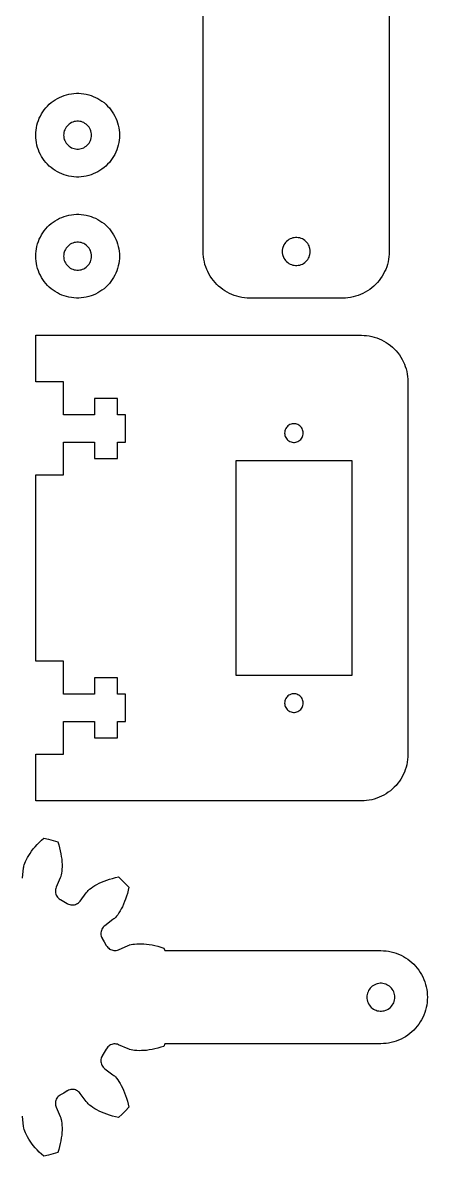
# Model space of a CAD drawing. Header units: millimetres. Extents: x 2 to 391, y 2 to 393.
# Drawn here: x 253.6 to 297.1, y 196 to 317.8 of the extents above; entities that cross this region are included whole.
import ezdxf

# ---------------------------------------------------------------- set-up
doc = ezdxf.new("R2010")
doc.units = ezdxf.units.MM
doc.layers.add('CORTE', color=7, linetype='Continuous')

msp = doc.modelspace()

# ---------------------------------------------------------------- linework, layer by layer
at = {"layer": 'CORTE'}
for points in [[(293, 328.18), (293, 293.18), (292.99, 292.9), (292.96, 292.62), (292.93, 292.34), (292.87, 292.06), (292.8, 291.79), (292.72, 291.52), (292.62, 291.26), (292.5, 291.01), (292.37, 290.76), (292.23, 290.52), (292.07, 290.28), (291.91, 290.06), (291.72, 289.84), (291.53, 289.64), (291.33, 289.45), (291.11, 289.27), (290.89, 289.1), (290.66, 288.94), (290.41, 288.8), (290.17, 288.67), (289.91, 288.56), (289.65, 288.46), (289.38, 288.37), (289.11, 288.3), (288.83, 288.25), (288.56, 288.21), (288.28, 288.18), (288, 288.18), (278, 288.18), (277.72, 288.18), (277.44, 288.21), (277.16, 288.25), (276.88, 288.3), (276.61, 288.37), (276.34, 288.46), (276.08, 288.56), (275.83, 288.67), (275.58, 288.8), (275.34, 288.94), (275.1, 289.1), (274.88, 289.27), (274.66, 289.45), (274.46, 289.64), (274.27, 289.84), (274.09, 290.06), (273.92, 290.28), (273.76, 290.52), (273.62, 290.76), (273.49, 291.01), (273.38, 291.26), (273.28, 291.52), (273.19, 291.79), (273.12, 292.06), (273.07, 292.34), (273.03, 292.62), (273, 292.9), (273, 293.18), (273, 328.18)], [(253.58, 225.87), (253.7, 226.97), (253.72, 227.1), (253.73, 227.16), (253.77, 227.3), (253.83, 227.48), (253.91, 227.67), (254, 227.87), (254.12, 228.09), (254.25, 228.31), (254.4, 228.54), (254.56, 228.78), (254.74, 229.01), (254.94, 229.25), (255.15, 229.48), (255.37, 229.71), (255.61, 229.95), (255.86, 230.18), (256.37, 230.06), (256.87, 229.92), (257.36, 229.77), (257.47, 229.45), (257.56, 229.13), (257.64, 228.81), (257.7, 228.5), (257.75, 228.2), (257.79, 227.91), (257.82, 227.63), (257.83, 227.35), (257.83, 227.1), (257.82, 226.85), (257.8, 226.62), (257.77, 226.42), (257.74, 226.24), (257.7, 226.09), (257.68, 226.04), (257.63, 225.92), (257.19, 224.9), (257.15, 224.78), (257.12, 224.66), (257.11, 224.54), (257.11, 224.41), (257.13, 224.29), (257.16, 224.17), (257.2, 224.05), (257.26, 223.94), (257.34, 223.84), (257.42, 223.75), (257.52, 223.66), (257.62, 223.59), (257.65, 223.58), (258.03, 223.37), (258.39, 223.15), (258.42, 223.13), (258.53, 223.08), (258.65, 223.04), (258.77, 223.01), (258.9, 223), (259.02, 223), (259.15, 223.02), (259.27, 223.05), (259.38, 223.1), (259.49, 223.16), (259.6, 223.23), (259.69, 223.32), (259.77, 223.41), (260.43, 224.3), (260.51, 224.41), (260.55, 224.45), (260.65, 224.56), (260.79, 224.68), (260.95, 224.81), (261.14, 224.94), (261.35, 225.07), (261.57, 225.19), (261.81, 225.32), (262.07, 225.44), (262.35, 225.55), (262.63, 225.66), (262.93, 225.76), (263.24, 225.85), (263.57, 225.93), (263.9, 226), (264.28, 225.64), (264.64, 225.28), (265, 224.9), (264.93, 224.57), (264.85, 224.24), (264.76, 223.93), (264.66, 223.63), (264.55, 223.35), (264.44, 223.07), (264.32, 222.81), (264.19, 222.57), (264.07, 222.35), (263.94, 222.14), (263.81, 221.95), (263.68, 221.79), (263.56, 221.65), (263.45, 221.55), (263.41, 221.51), (263.3, 221.43), (262.41, 220.77), (262.32, 220.69), (262.23, 220.6), (262.16, 220.49), (262.1, 220.38), (262.05, 220.27), (262.02, 220.15), (262, 220.02), (262, 219.9), (262.01, 219.77), (262.04, 219.65), (262.08, 219.53), (262.13, 219.42), (262.15, 219.39), (262.37, 219.03), (262.58, 218.65), (262.59, 218.62), (262.66, 218.52), (262.75, 218.42), (262.84, 218.34), (262.94, 218.26), (263.05, 218.2), (263.17, 218.16), (263.29, 218.13), (263.41, 218.11), (263.54, 218.11), (263.66, 218.12), (263.78, 218.15), (263.9, 218.19), (264.92, 218.63), (265.04, 218.68), (265.09, 218.7), (265.24, 218.74), (265.42, 218.77), (265.62, 218.8), (265.85, 218.82), (266.1, 218.83), (266.35, 218.83), (266.63, 218.82), (266.91, 218.79), (267.2, 218.75), (267.5, 218.7), (267.81, 218.64), (268.13, 218.56), (268.45, 218.47), (268.77, 218.36), (268.86, 218.09), (292.09, 218.09), (292.37, 218.08), (292.65, 218.06), (292.93, 218.02), (293.2, 217.96), (293.47, 217.89), (293.74, 217.81), (294, 217.71), (294.26, 217.59), (294.51, 217.46), (294.75, 217.32), (294.98, 217.17), (295.21, 217), (295.42, 216.82), (295.62, 216.62), (295.82, 216.42), (296, 216.21), (296.17, 215.98), (296.32, 215.75), (296.46, 215.51), (296.59, 215.26), (296.71, 215), (296.81, 214.74), (296.89, 214.47), (296.96, 214.2), (297.02, 213.93), (297.06, 213.65), (297.08, 213.37), (297.09, 213.09), (297.08, 212.81), (297.06, 212.53), (297.02, 212.25), (296.96, 211.98), (296.89, 211.7), (296.81, 211.44), (296.71, 211.17), (296.59, 210.92), (296.46, 210.67), (296.32, 210.43), (296.17, 210.19), (296, 209.97), (295.82, 209.76), (295.62, 209.55), (295.42, 209.36), (295.21, 209.18), (294.98, 209.01), (294.75, 208.85), (294.51, 208.71), (294.26, 208.58), (294, 208.47), (293.74, 208.37), (293.47, 208.28), (293.2, 208.21), (292.93, 208.16), (292.65, 208.12), (292.37, 208.1), (292.09, 208.09), (268.86, 208.09), (268.77, 207.81), (268.45, 207.71), (268.13, 207.62), (267.81, 207.54), (267.5, 207.47), (267.2, 207.42), (266.91, 207.38), (266.63, 207.36), (266.35, 207.35), (266.1, 207.34), (265.85, 207.35), (265.62, 207.37), (265.42, 207.4), (265.24, 207.44), (265.09, 207.48), (265.04, 207.5), (264.92, 207.55), (263.9, 207.99), (263.78, 208.03), (263.66, 208.06), (263.54, 208.07), (263.41, 208.07), (263.29, 208.05), (263.17, 208.02), (263.05, 207.97), (262.94, 207.91), (262.84, 207.84), (262.75, 207.75), (262.66, 207.66), (262.59, 207.55), (262.58, 207.52), (262.37, 207.15), (262.15, 206.79), (262.13, 206.76), (262.08, 206.64), (262.04, 206.53), (262.01, 206.4), (262, 206.28), (262, 206.15), (262.02, 206.03), (262.05, 205.91), (262.1, 205.79), (262.16, 205.68), (262.23, 205.58), (262.32, 205.49), (262.41, 205.41), (263.3, 204.75), (263.41, 204.67), (263.45, 204.63), (263.56, 204.52), (263.68, 204.39), (263.81, 204.22), (263.94, 204.04), (264.07, 203.83), (264.19, 203.6), (264.32, 203.36), (264.44, 203.1), (264.55, 202.83), (264.66, 202.54), (264.76, 202.24), (264.85, 201.93), (264.93, 201.61), (265, 201.27), (264.64, 200.9), (264.28, 200.53), (263.9, 200.18), (263.57, 200.25), (263.24, 200.33), (262.93, 200.42), (262.63, 200.52), (262.35, 200.62), (262.07, 200.74), (261.81, 200.86), (261.57, 200.98), (261.35, 201.11), (261.14, 201.24), (260.95, 201.37), (260.79, 201.5), (260.65, 201.62), (260.55, 201.73), (260.51, 201.77), (260.43, 201.88), (259.77, 202.76), (259.69, 202.86), (259.6, 202.94), (259.49, 203.02), (259.38, 203.08), (259.27, 203.13), (259.15, 203.16), (259.02, 203.18), (258.9, 203.18), (258.77, 203.17), (258.65, 203.14), (258.53, 203.1), (258.42, 203.04), (258.39, 203.02), (258.03, 202.8), (257.65, 202.6), (257.62, 202.58), (257.52, 202.51), (257.42, 202.43), (257.34, 202.34), (257.26, 202.24), (257.2, 202.13), (257.16, 202.01), (257.13, 201.89), (257.11, 201.76), (257.11, 201.64), (257.12, 201.51), (257.15, 201.39), (257.19, 201.27), (257.63, 200.26), (257.68, 200.13), (257.7, 200.08), (257.74, 199.94), (257.77, 199.76), (257.8, 199.55), (257.82, 199.32), (257.83, 199.08), (257.83, 198.82), (257.82, 198.55), (257.79, 198.27), (257.75, 197.97), (257.7, 197.67), (257.64, 197.36), (257.56, 197.05), (257.47, 196.73), (257.36, 196.4), (256.87, 196.25), (256.37, 196.12), (255.86, 196), (255.61, 196.23), (255.37, 196.46), (255.15, 196.7), (254.94, 196.93), (254.74, 197.17), (254.56, 197.4), (254.4, 197.63), (254.25, 197.86), (254.12, 198.08), (254, 198.3), (253.91, 198.51), (253.83, 198.7), (253.77, 198.87), (253.73, 199.02), (253.72, 199.07), (253.7, 199.21), (253.58, 200.3)]]:
    msp.add_lwpolyline(points, dxfattribs=at)
for points in [[(264, 305.67), (263.99, 305.4), (263.97, 305.14), (263.93, 304.87), (263.87, 304.61), (263.8, 304.36), (263.72, 304.1), (263.62, 303.86), (263.5, 303.61), (263.37, 303.38), (263.23, 303.16), (263.08, 302.94), (262.91, 302.73), (262.73, 302.54), (262.54, 302.35), (262.34, 302.18), (262.12, 302.01), (261.9, 301.86), (261.67, 301.73), (261.44, 301.61), (261.19, 301.5), (260.94, 301.41), (260.69, 301.33), (260.43, 301.27), (260.16, 301.22), (259.9, 301.19), (259.63, 301.17), (259.37, 301.17), (259.1, 301.19), (258.84, 301.22), (258.57, 301.27), (258.31, 301.33), (258.06, 301.41), (257.81, 301.5), (257.56, 301.61), (257.33, 301.73), (257.1, 301.86), (256.88, 302.01), (256.66, 302.18), (256.46, 302.35), (256.27, 302.54), (256.09, 302.73), (255.92, 302.94), (255.77, 303.16), (255.63, 303.38), (255.5, 303.61), (255.38, 303.86), (255.28, 304.1), (255.2, 304.36), (255.13, 304.61), (255.07, 304.87), (255.03, 305.14), (255.01, 305.4), (255, 305.67), (255.01, 305.94), (255.03, 306.2), (255.07, 306.47), (255.13, 306.73), (255.2, 306.98), (255.28, 307.24), (255.38, 307.48), (255.5, 307.72), (255.63, 307.96), (255.77, 308.18), (255.92, 308.4), (256.09, 308.61), (256.27, 308.8), (256.46, 308.99), (256.66, 309.16), (256.88, 309.33), (257.1, 309.47), (257.33, 309.61), (257.56, 309.73), (257.81, 309.84), (258.06, 309.93), (258.31, 310.01), (258.57, 310.07), (258.84, 310.12), (259.1, 310.15), (259.37, 310.17), (259.63, 310.17), (259.9, 310.15), (260.16, 310.12), (260.43, 310.07), (260.69, 310.01), (260.94, 309.93), (261.19, 309.84), (261.44, 309.73), (261.67, 309.61), (261.9, 309.47), (262.12, 309.33), (262.34, 309.16), (262.54, 308.99), (262.73, 308.8), (262.91, 308.61), (263.08, 308.4), (263.23, 308.18), (263.37, 307.96), (263.5, 307.72), (263.62, 307.48), (263.72, 307.24), (263.8, 306.98), (263.87, 306.73), (263.93, 306.47), (263.97, 306.2), (263.99, 305.94)], [(258, 305.67), (258.01, 305.52), (258.03, 305.37), (258.07, 305.22), (258.12, 305.08), (258.19, 304.94), (258.27, 304.81), (258.36, 304.69), (258.47, 304.58), (258.58, 304.48), (258.71, 304.4), (258.84, 304.32), (258.98, 304.26), (259.12, 304.22), (259.27, 304.19), (259.42, 304.17), (259.58, 304.17), (259.73, 304.19), (259.88, 304.22), (260.02, 304.26), (260.16, 304.32), (260.29, 304.4), (260.42, 304.48), (260.53, 304.58), (260.64, 304.69), (260.73, 304.81), (260.81, 304.94), (260.88, 305.08), (260.93, 305.22), (260.97, 305.37), (260.99, 305.52), (261, 305.67), (260.99, 305.82), (260.97, 305.97), (260.93, 306.12), (260.88, 306.26), (260.81, 306.4), (260.73, 306.53), (260.64, 306.65), (260.53, 306.76), (260.42, 306.86), (260.29, 306.94), (260.16, 307.02), (260.02, 307.08), (259.88, 307.12), (259.73, 307.15), (259.58, 307.17), (259.42, 307.17), (259.27, 307.15), (259.12, 307.12), (258.98, 307.08), (258.84, 307.02), (258.71, 306.94), (258.58, 306.86), (258.47, 306.76), (258.36, 306.65), (258.27, 306.53), (258.19, 306.4), (258.12, 306.26), (258.07, 306.12), (258.03, 305.97), (258.01, 305.82)], [(264, 292.67), (263.99, 292.41), (263.97, 292.14), (263.93, 291.88), (263.87, 291.62), (263.8, 291.36), (263.72, 291.11), (263.62, 290.86), (263.5, 290.62), (263.37, 290.39), (263.23, 290.16), (263.08, 289.94), (262.91, 289.74), (262.73, 289.54), (262.54, 289.35), (262.34, 289.18), (262.12, 289.02), (261.9, 288.87), (261.67, 288.73), (261.44, 288.61), (261.19, 288.5), (260.94, 288.41), (260.69, 288.33), (260.43, 288.27), (260.16, 288.22), (259.9, 288.19), (259.63, 288.18), (259.37, 288.18), (259.1, 288.19), (258.84, 288.22), (258.57, 288.27), (258.31, 288.33), (258.06, 288.41), (257.81, 288.5), (257.56, 288.61), (257.33, 288.73), (257.1, 288.87), (256.88, 289.02), (256.66, 289.18), (256.46, 289.35), (256.27, 289.54), (256.09, 289.74), (255.92, 289.94), (255.77, 290.16), (255.63, 290.39), (255.5, 290.62), (255.38, 290.86), (255.28, 291.11), (255.2, 291.36), (255.13, 291.62), (255.07, 291.88), (255.03, 292.14), (255.01, 292.41), (255, 292.67), (255.01, 292.94), (255.03, 293.21), (255.07, 293.47), (255.13, 293.73), (255.2, 293.99), (255.28, 294.24), (255.38, 294.49), (255.5, 294.73), (255.63, 294.96), (255.77, 295.19), (255.92, 295.4), (256.09, 295.61), (256.27, 295.81), (256.46, 295.99), (256.66, 296.17), (256.88, 296.33), (257.1, 296.48), (257.33, 296.61), (257.56, 296.74), (257.81, 296.84), (258.06, 296.94), (258.31, 297.01), (258.57, 297.08), (258.84, 297.12), (259.1, 297.16), (259.37, 297.17), (259.63, 297.17), (259.9, 297.16), (260.16, 297.12), (260.43, 297.08), (260.69, 297.01), (260.94, 296.94), (261.19, 296.84), (261.44, 296.74), (261.67, 296.61), (261.9, 296.48), (262.12, 296.33), (262.34, 296.17), (262.54, 295.99), (262.73, 295.81), (262.91, 295.61), (263.08, 295.4), (263.23, 295.19), (263.37, 294.96), (263.5, 294.73), (263.62, 294.49), (263.72, 294.24), (263.8, 293.99), (263.87, 293.73), (263.93, 293.47), (263.97, 293.21), (263.99, 292.94)], [(281.5, 293.18), (281.5, 293.02), (281.53, 292.87), (281.56, 292.73), (281.62, 292.58), (281.68, 292.45), (281.77, 292.32), (281.86, 292.2), (281.96, 292.09), (282.08, 291.99), (282.2, 291.9), (282.34, 291.83), (282.48, 291.77), (282.62, 291.72), (282.77, 291.69), (282.92, 291.68), (283.07, 291.68), (283.22, 291.69), (283.37, 291.72), (283.52, 291.77), (283.66, 291.83), (283.79, 291.9), (283.91, 291.99), (284.03, 292.09), (284.13, 292.2), (284.23, 292.32), (284.31, 292.45), (284.37, 292.58), (284.43, 292.73), (284.47, 292.87), (284.49, 293.02), (284.5, 293.18), (284.49, 293.33), (284.47, 293.48), (284.43, 293.62), (284.37, 293.77), (284.31, 293.9), (284.23, 294.03), (284.13, 294.15), (284.03, 294.26), (283.91, 294.36), (283.79, 294.45), (283.66, 294.52), (283.52, 294.58), (283.37, 294.63), (283.22, 294.66), (283.07, 294.67), (282.92, 294.67), (282.77, 294.66), (282.62, 294.63), (282.48, 294.58), (282.34, 294.52), (282.2, 294.45), (282.08, 294.36), (281.96, 294.26), (281.86, 294.15), (281.77, 294.03), (281.68, 293.9), (281.62, 293.77), (281.56, 293.62), (281.53, 293.48), (281.5, 293.33)], [(258, 292.67), (258.01, 292.52), (258.03, 292.37), (258.07, 292.22), (258.12, 292.08), (258.19, 291.95), (258.27, 291.82), (258.36, 291.7), (258.47, 291.59), (258.58, 291.49), (258.71, 291.4), (258.84, 291.33), (258.98, 291.27), (259.12, 291.22), (259.27, 291.19), (259.42, 291.18), (259.58, 291.18), (259.73, 291.19), (259.88, 291.22), (260.02, 291.27), (260.16, 291.33), (260.29, 291.4), (260.42, 291.49), (260.53, 291.59), (260.64, 291.7), (260.73, 291.82), (260.81, 291.95), (260.88, 292.08), (260.93, 292.22), (260.97, 292.37), (260.99, 292.52), (261, 292.67), (260.99, 292.83), (260.97, 292.98), (260.93, 293.12), (260.88, 293.27), (260.81, 293.4), (260.73, 293.53), (260.64, 293.65), (260.53, 293.76), (260.42, 293.86), (260.29, 293.95), (260.16, 294.02), (260.02, 294.08), (259.88, 294.13), (259.73, 294.16), (259.58, 294.17), (259.42, 294.17), (259.27, 294.16), (259.12, 294.13), (258.98, 294.08), (258.84, 294.02), (258.71, 293.95), (258.58, 293.86), (258.47, 293.76), (258.36, 293.65), (258.27, 293.53), (258.19, 293.4), (258.12, 293.27), (258.07, 293.12), (258.03, 292.98), (258.01, 292.83)], [(261.31, 277.4), (261.31, 275.65), (258, 275.65), (258, 279.18), (255, 279.18), (255, 284.18), (290, 284.18), (290.28, 284.17), (290.56, 284.14), (290.84, 284.11), (291.11, 284.05), (291.38, 283.98), (291.65, 283.9), (291.91, 283.8), (292.17, 283.68), (292.42, 283.55), (292.66, 283.41), (292.89, 283.25), (293.12, 283.08), (293.33, 282.9), (293.54, 282.71), (293.73, 282.51), (293.91, 282.29), (294.08, 282.07), (294.23, 281.84), (294.38, 281.59), (294.5, 281.35), (294.62, 281.09), (294.72, 280.83), (294.8, 280.56), (294.87, 280.29), (294.93, 280.01), (294.97, 279.74), (294.99, 279.46), (295, 279.18), (295, 239.18), (294.99, 238.9), (294.97, 238.62), (294.93, 238.34), (294.87, 238.06), (294.8, 237.79), (294.72, 237.52), (294.62, 237.26), (294.5, 237.01), (294.38, 236.76), (294.23, 236.52), (294.08, 236.28), (293.91, 236.06), (293.73, 235.84), (293.54, 235.64), (293.33, 235.45), (293.12, 235.27), (292.89, 235.1), (292.66, 234.94), (292.42, 234.8), (292.17, 234.67), (291.91, 234.56), (291.65, 234.46), (291.38, 234.37), (291.11, 234.3), (290.84, 234.25), (290.56, 234.21), (290.28, 234.18), (290, 234.18), (255, 234.18), (255, 239.18), (258, 239.18), (258, 242.7), (261.31, 242.7), (261.31, 240.95), (263.79, 240.95), (263.79, 242.7), (264.63, 242.7), (264.63, 245.65), (263.79, 245.65), (263.79, 247.4), (261.31, 247.4), (261.31, 245.65), (258, 245.65), (258, 249.18), (255, 249.18), (255, 269.18), (258, 269.18), (258, 272.7), (261.31, 272.7), (261.31, 270.95), (263.79, 270.95), (263.79, 272.7), (264.63, 272.7), (264.63, 275.65), (263.79, 275.65), (263.79, 277.4)], [(281.75, 273.68), (281.76, 273.55), (281.78, 273.43), (281.82, 273.31), (281.87, 273.19), (281.94, 273.09), (282.02, 272.99), (282.11, 272.91), (282.21, 272.83), (282.32, 272.77), (282.44, 272.72), (282.56, 272.69), (282.69, 272.68), (282.81, 272.68), (282.94, 272.69), (283.06, 272.72), (283.18, 272.77), (283.29, 272.83), (283.39, 272.91), (283.48, 272.99), (283.56, 273.09), (283.63, 273.19), (283.68, 273.31), (283.72, 273.43), (283.74, 273.55), (283.75, 273.68), (283.74, 273.8), (283.72, 273.92), (283.68, 274.04), (283.63, 274.16), (283.56, 274.26), (283.48, 274.36), (283.39, 274.45), (283.29, 274.52), (283.18, 274.58), (283.06, 274.63), (282.94, 274.66), (282.81, 274.67), (282.69, 274.67), (282.56, 274.66), (282.44, 274.63), (282.32, 274.58), (282.21, 274.52), (282.11, 274.45), (282.02, 274.36), (281.94, 274.26), (281.87, 274.16), (281.82, 274.04), (281.78, 273.92), (281.76, 273.8)], [(276.5, 270.68), (276.5, 247.68), (289, 247.68), (289, 270.68)], [(281.75, 244.68), (281.76, 244.55), (281.78, 244.43), (281.82, 244.31), (281.87, 244.19), (281.94, 244.09), (282.02, 243.99), (282.11, 243.91), (282.21, 243.83), (282.32, 243.77), (282.44, 243.72), (282.56, 243.69), (282.69, 243.68), (282.81, 243.68), (282.94, 243.69), (283.06, 243.72), (283.18, 243.77), (283.29, 243.83), (283.39, 243.91), (283.48, 243.99), (283.56, 244.09), (283.63, 244.19), (283.68, 244.31), (283.72, 244.43), (283.74, 244.55), (283.75, 244.68), (283.74, 244.8), (283.72, 244.92), (283.68, 245.04), (283.63, 245.16), (283.56, 245.26), (283.48, 245.36), (283.39, 245.45), (283.29, 245.52), (283.18, 245.58), (283.06, 245.63), (282.94, 245.66), (282.81, 245.67), (282.69, 245.67), (282.56, 245.66), (282.44, 245.63), (282.32, 245.58), (282.21, 245.52), (282.11, 245.45), (282.02, 245.36), (281.94, 245.26), (281.87, 245.16), (281.82, 245.04), (281.78, 244.92), (281.76, 244.8)], [(293.59, 213.09), (293.58, 213.24), (293.56, 213.39), (293.52, 213.54), (293.47, 213.68), (293.4, 213.82), (293.32, 213.94), (293.23, 214.06), (293.12, 214.18), (293.01, 214.27), (292.88, 214.36), (292.75, 214.43), (292.61, 214.49), (292.46, 214.54), (292.31, 214.57), (292.16, 214.59), (292.01, 214.59), (291.86, 214.57), (291.71, 214.54), (291.57, 214.49), (291.43, 214.43), (291.29, 214.36), (291.17, 214.27), (291.05, 214.18), (290.95, 214.06), (290.86, 213.94), (290.78, 213.82), (290.71, 213.68), (290.66, 213.54), (290.62, 213.39), (290.6, 213.24), (290.59, 213.09), (290.6, 212.94), (290.62, 212.79), (290.66, 212.64), (290.71, 212.5), (290.78, 212.36), (290.86, 212.23), (290.95, 212.11), (291.05, 212), (291.17, 211.9), (291.29, 211.81), (291.43, 211.74), (291.57, 211.68), (291.71, 211.64), (291.86, 211.61), (292.01, 211.59), (292.16, 211.59), (292.31, 211.61), (292.46, 211.64), (292.61, 211.68), (292.75, 211.74), (292.88, 211.81), (293.01, 211.9), (293.12, 212), (293.23, 212.11), (293.32, 212.23), (293.4, 212.36), (293.47, 212.5), (293.52, 212.64), (293.56, 212.79), (293.58, 212.94)]]:
    msp.add_lwpolyline(points, close=True, dxfattribs=at)

doc.saveas('drawing.dxf')
